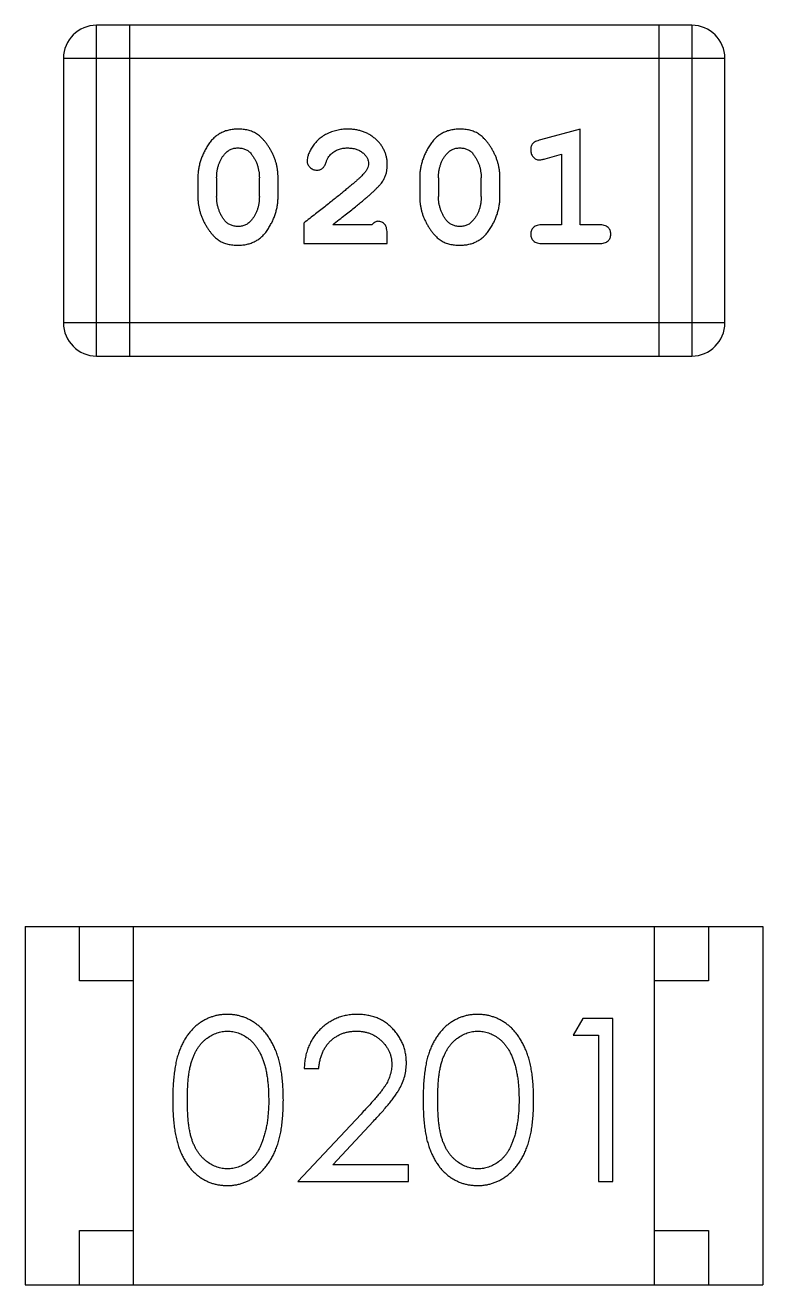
# Model space of a CAD drawing. Header units: millimetres. Extents: x 563 to 681, y 173 to 284.
# Drawn here: x 626.775 to 627.455, y 186.437 to 187.598 of the extents above; entities that cross this region are included whole.
import ezdxf

# ---------------------------------------------------------------- set-up
doc = ezdxf.new("R2010")
doc.units = ezdxf.units.MM
doc.header["$LTSCALE"] = 30.734
doc.layers.get('0').update_dxf_attribs({"linetype": 'CONTINUOUS'})

msp = doc.modelspace()

# ---------------------------------------------------------------- linework, layer by layer
at = {"linetype": 'Continuous'}
for p, q in [((626.8407, 187.2931), (626.8407, 187.5979)), ((627.3894, 187.5979), (626.8407, 187.5979)), ((626.8712, 187.5979), (626.8712, 187.2931)), ((627.3589, 187.5979), (627.3589, 187.2931)), ((627.3894, 187.5979), (627.3894, 187.2931)), ((626.8102, 187.5674), (626.8102, 187.3236)), ((626.8102, 187.5674), (627.4198, 187.5674)), ((627.4198, 187.3236), (627.4198, 187.5674)), ((627.2865, 187.5021), (627.2499, 187.4923)), ((627.2865, 187.414), (627.2865, 187.5021)), ((627.2542, 187.4748), (627.2692, 187.479)), ((627.2692, 187.479), (627.2692, 187.414)), ((626.9341, 187.4575), (626.9341, 187.4398)), ((626.9514, 187.4572), (626.9514, 187.44)), ((626.9908, 187.44), (626.9908, 187.4572)), ((627.0081, 187.4398), (627.0081, 187.4575)), ((627.1386, 187.4575), (627.1386, 187.4398)), ((627.1559, 187.4572), (627.1559, 187.44)), ((627.1953, 187.44), (627.1953, 187.4572)), ((627.2126, 187.4398), (627.2126, 187.4575)), ((627.0317, 187.4156), (627.0317, 187.3967)), ((627.0946, 187.414), (627.0584, 187.414)), ((627.1087, 187.3967), (627.1087, 187.4046)), ((627.2692, 187.414), (627.2519, 187.414)), ((627.3038, 187.414), (627.2865, 187.414)), ((627.0317, 187.3967), (627.1087, 187.3967)), ((627.2519, 187.3967), (627.3038, 187.3967)), ((627.4198, 187.3236), (626.8102, 187.3236)), ((626.8407, 187.2931), (627.3894, 187.2931)), ((626.7749, 186.7674), (626.7749, 186.4374)), ((626.7749, 186.7674), (627.4549, 186.7674)), ((626.8249, 186.7174), (626.8249, 186.7674)), ((626.8749, 186.4374), (626.8749, 186.7674)), ((627.3549, 186.4374), (627.3549, 186.7674)), ((627.4049, 186.7674), (627.4049, 186.7174)), ((627.4549, 186.7674), (627.4549, 186.4374)), ((626.8749, 186.7174), (626.8249, 186.7174)), ((627.4049, 186.7174), (627.3549, 186.7174)), ((627.289, 186.6826), (627.2802, 186.6673)), ((627.3167, 186.6826), (627.289, 186.6826)), ((627.3167, 186.5326), (627.3167, 186.6826)), ((627.2802, 186.6673), (627.3033, 186.6673)), ((627.3033, 186.6673), (627.3033, 186.5326)), ((627.0321, 186.6365), (627.0456, 186.6365)), ((627.0845, 186.5947), (627.0263, 186.5326)), ((627.0585, 186.548), (627.096, 186.5881)), ((627.1283, 186.548), (627.0585, 186.548)), ((627.1283, 186.5326), (627.1283, 186.548)), ((627.0263, 186.5326), (627.1283, 186.5326)), ((627.3033, 186.5326), (627.3167, 186.5326)), ((626.8249, 186.4374), (626.8249, 186.4874)), ((626.8249, 186.4874), (626.8749, 186.4874)), ((627.3549, 186.4874), (627.4049, 186.4874)), ((627.4049, 186.4874), (627.4049, 186.4374)), ((626.7749, 186.4374), (627.4549, 186.4374))]:
    msp.add_line(p, q, dxfattribs=at)
for centre, start, end in [((626.8407, 187.5674), 90, 180), ((627.3894, 187.5674), 0, 90), ((626.8407, 187.3236), 180, 270), ((627.3894, 187.3236), 270, 0)]:
    msp.add_arc(centre, 0.0305, start, end, dxfattribs=at)
for points, knots in [([(626.9709, 187.5021), (626.9695, 187.5021), (626.9667, 187.502), (626.9626, 187.5013), (626.9588, 187.5002), (626.9552, 187.4986), (626.9519, 187.4965), (626.9488, 187.494), (626.946, 187.4911), (626.9436, 187.4877), (626.9414, 187.4841), (626.9395, 187.4804), (626.9378, 187.4767), (626.9365, 187.4729), (626.9354, 187.4691), (626.9347, 187.4653), (626.9342, 187.4614), (626.9341, 187.4588), (626.9341, 187.4575)], [0, 0, 0, 0, 0.06692, 0.130834, 0.19258, 0.252759, 0.312631, 0.373411, 0.436359, 0.501894, 0.568244, 0.632472, 0.69556, 0.757163, 0.818592, 0.878885, 0.939235, 1, 1, 1, 1]), ([(627.0081, 187.4575), (627.008, 187.4586), (627.008, 187.4607), (627.0077, 187.4639), (627.0072, 187.4671), (627.0065, 187.4702), (627.0056, 187.4732), (627.0045, 187.4762), (627.0032, 187.4792), (627.0017, 187.4821), (627.0001, 187.4848), (626.9984, 187.4874), (626.9968, 187.4897), (626.9951, 187.4918), (626.9934, 187.4936), (626.9917, 187.4953), (626.99, 187.4967), (626.9876, 187.4983), (626.9844, 187.4999), (626.9803, 187.5012), (626.9757, 187.502), (626.9725, 187.5021), (626.9709, 187.5021)], [0, 0, 0, 0, 0.049855, 0.099516, 0.148482, 0.19758, 0.246804, 0.296268, 0.346517, 0.397047, 0.446826, 0.49336, 0.537801, 0.579207, 0.617974, 0.654833, 0.689171, 0.722088, 0.786392, 0.853518, 0.924186, 1, 1, 1, 1]), ([(627.0721, 187.5021), (627.0704, 187.5021), (627.067, 187.502), (627.0621, 187.5011), (627.0573, 187.4997), (627.0528, 187.4977), (627.0487, 187.4953), (627.045, 187.4924), (627.0419, 187.4891), (627.0394, 187.4856), (627.0374, 187.482), (627.0359, 187.4787), (627.035, 187.4757), (627.0349, 187.4737), (627.0348, 187.4728)], [0, 0, 0, 0, 0.098286, 0.193983, 0.289056, 0.384352, 0.477435, 0.566197, 0.652355, 0.737986, 0.818188, 0.887401, 0.94802, 1, 1, 1, 1]), ([(627.1087, 187.4694), (627.1087, 187.4705), (627.1086, 187.4727), (627.1082, 187.4759), (627.1073, 187.479), (627.1062, 187.482), (627.1047, 187.4848), (627.103, 187.4876), (627.1009, 187.4902), (627.0985, 187.4926), (627.0958, 187.4948), (627.093, 187.4968), (627.0899, 187.4984), (627.0867, 187.4998), (627.0833, 187.5008), (627.0797, 187.5016), (627.076, 187.502), (627.0734, 187.5021), (627.0721, 187.5021)], [0, 0, 0, 0, 0.060981, 0.120256, 0.178148, 0.236115, 0.293993, 0.352864, 0.413358, 0.476056, 0.539296, 0.602396, 0.665116, 0.728325, 0.792919, 0.859317, 0.928302, 1, 1, 1, 1]), ([(627.1754, 187.5021), (627.174, 187.5021), (627.1712, 187.502), (627.1671, 187.5013), (627.1633, 187.5002), (627.1597, 187.4986), (627.1564, 187.4965), (627.1533, 187.494), (627.1505, 187.4911), (627.1481, 187.4877), (627.1459, 187.4841), (627.144, 187.4804), (627.1423, 187.4767), (627.141, 187.4729), (627.1399, 187.4691), (627.1392, 187.4653), (627.1387, 187.4614), (627.1387, 187.4588), (627.1386, 187.4575)], [0, 0, 0, 0, 0.06692, 0.130834, 0.19258, 0.252759, 0.312631, 0.373411, 0.436359, 0.501894, 0.568244, 0.632472, 0.69556, 0.757163, 0.818592, 0.878885, 0.939235, 1, 1, 1, 1]), ([(627.2126, 187.4575), (627.2125, 187.4586), (627.2125, 187.4607), (627.2122, 187.4639), (627.2117, 187.4671), (627.211, 187.4702), (627.2101, 187.4732), (627.209, 187.4762), (627.2077, 187.4792), (627.2062, 187.4821), (627.2046, 187.4848), (627.203, 187.4874), (627.2013, 187.4897), (627.1996, 187.4918), (627.1979, 187.4936), (627.1962, 187.4953), (627.1945, 187.4967), (627.1921, 187.4983), (627.1889, 187.4999), (627.1848, 187.5012), (627.1802, 187.502), (627.1771, 187.5021), (627.1754, 187.5021)], [0, 0, 0, 0, 0.049855, 0.099516, 0.148482, 0.19758, 0.246804, 0.296268, 0.346517, 0.397047, 0.446826, 0.49336, 0.537801, 0.579207, 0.617974, 0.654833, 0.689171, 0.722088, 0.786392, 0.853518, 0.924186, 1, 1, 1, 1]), ([(627.2499, 187.4923), (627.2491, 187.492), (627.2475, 187.4915), (627.2454, 187.4907), (627.2438, 187.4898), (627.2426, 187.4887), (627.2418, 187.4876), (627.2413, 187.4862), (627.2409, 187.4847), (627.2409, 187.4836), (627.2409, 187.4831)], [0, 0, 0, 0, 0.187321, 0.344927, 0.475328, 0.579604, 0.674244, 0.773631, 0.882025, 1, 1, 1, 1]), ([(626.9514, 187.4572), (626.9515, 187.4583), (626.9515, 187.4604), (626.9518, 187.4634), (626.9524, 187.4664), (626.9532, 187.4692), (626.9542, 187.4719), (626.9555, 187.4744), (626.9569, 187.4768), (626.9581, 187.4783), (626.9587, 187.479)], [0, 0, 0, 0, 0.135446, 0.266257, 0.393419, 0.517936, 0.639137, 0.758785, 0.879345, 1, 1, 1, 1]), ([(626.9587, 187.479), (626.9591, 187.4795), (626.9599, 187.4804), (626.9612, 187.4816), (626.9626, 187.4826), (626.9641, 187.4834), (626.9657, 187.4841), (626.9674, 187.4845), (626.9692, 187.4848), (626.9704, 187.4848), (626.971, 187.4848)], [0, 0, 0, 0, 0.13042, 0.256046, 0.378133, 0.498725, 0.620452, 0.742761, 0.869406, 1, 1, 1, 1]), ([(626.971, 187.4848), (626.9717, 187.4848), (626.9729, 187.4848), (626.9747, 187.4845), (626.9764, 187.4841), (626.978, 187.4835), (626.9795, 187.4828), (626.9808, 187.4819), (626.9821, 187.4808), (626.9828, 187.48), (626.9832, 187.4795)], [0, 0, 0, 0, 0.138115, 0.270177, 0.397547, 0.520057, 0.63869, 0.757499, 0.878226, 1, 1, 1, 1]), ([(626.9832, 187.4795), (626.9838, 187.4787), (626.985, 187.4771), (626.9865, 187.4746), (626.9879, 187.472), (626.9889, 187.4692), (626.9897, 187.4664), (626.9903, 187.4634), (626.9907, 187.4604), (626.9907, 187.4583), (626.9908, 187.4572)], [0, 0, 0, 0, 0.125331, 0.248948, 0.371201, 0.494032, 0.616811, 0.742104, 0.868849, 1, 1, 1, 1]), ([(627.0521, 187.4709), (627.0524, 187.4718), (627.053, 187.4735), (627.0542, 187.4758), (627.0555, 187.4779), (627.0566, 187.4789), (627.0571, 187.4794)], [0, 0, 0, 0, 0.285518, 0.544185, 0.781367, 1, 1, 1, 1]), ([(627.0571, 187.4794), (627.0576, 187.4799), (627.0586, 187.4807), (627.0602, 187.4818), (627.0619, 187.4827), (627.0637, 187.4835), (627.0657, 187.4841), (627.0677, 187.4845), (627.0698, 187.4848), (627.0712, 187.4848), (627.0719, 187.4848)], [0, 0, 0, 0, 0.121873, 0.243139, 0.363336, 0.485133, 0.607572, 0.734701, 0.864814, 1, 1, 1, 1]), ([(627.0719, 187.4848), (627.0733, 187.4848), (627.076, 187.4847), (627.0799, 187.4838), (627.0832, 187.4825), (627.0861, 187.4805), (627.0884, 187.4783), (627.0902, 187.4758), (627.0912, 187.4731), (627.0914, 187.4712), (627.0914, 187.4703)], [0, 0, 0, 0, 0.156344, 0.299348, 0.4327, 0.561, 0.682299, 0.791883, 0.89611, 1, 1, 1, 1]), ([(627.1559, 187.4572), (627.156, 187.4583), (627.156, 187.4604), (627.1563, 187.4634), (627.1569, 187.4664), (627.1577, 187.4692), (627.1587, 187.4719), (627.16, 187.4744), (627.1614, 187.4768), (627.1626, 187.4783), (627.1632, 187.479)], [0, 0, 0, 0, 0.135446, 0.266257, 0.393419, 0.517936, 0.639137, 0.758785, 0.879345, 1, 1, 1, 1]), ([(627.1632, 187.479), (627.1636, 187.4795), (627.1644, 187.4804), (627.1657, 187.4816), (627.1671, 187.4826), (627.1687, 187.4834), (627.1703, 187.4841), (627.172, 187.4845), (627.1737, 187.4848), (627.1749, 187.4848), (627.1755, 187.4848)], [0, 0, 0, 0, 0.13042, 0.256046, 0.378133, 0.498725, 0.620452, 0.742761, 0.869406, 1, 1, 1, 1]), ([(627.1755, 187.4848), (627.1762, 187.4848), (627.1774, 187.4848), (627.1792, 187.4845), (627.1809, 187.4841), (627.1825, 187.4835), (627.184, 187.4828), (627.1853, 187.4819), (627.1866, 187.4808), (627.1873, 187.48), (627.1877, 187.4795)], [0, 0, 0, 0, 0.138115, 0.270177, 0.397547, 0.520057, 0.63869, 0.757499, 0.878226, 1, 1, 1, 1]), ([(627.1877, 187.4795), (627.1883, 187.4787), (627.1895, 187.4771), (627.191, 187.4746), (627.1924, 187.472), (627.1934, 187.4692), (627.1943, 187.4664), (627.1948, 187.4634), (627.1952, 187.4604), (627.1952, 187.4583), (627.1953, 187.4572)], [0, 0, 0, 0, 0.125331, 0.248948, 0.371201, 0.494032, 0.616811, 0.742104, 0.868849, 1, 1, 1, 1]), ([(627.2409, 187.4831), (627.2409, 187.4825), (627.241, 187.4812), (627.2414, 187.4795), (627.2421, 187.4779), (627.2432, 187.4765), (627.2444, 187.4753), (627.2457, 187.4744), (627.2472, 187.4739), (627.2483, 187.4738), (627.2488, 187.4738)], [0, 0, 0, 0, 0.138815, 0.27042, 0.39836, 0.52875, 0.654955, 0.771147, 0.884581, 1, 1, 1, 1]), ([(627.2488, 187.4738), (627.2491, 187.4738), (627.2499, 187.4739), (627.2511, 187.4741), (627.2526, 187.4744), (627.2536, 187.4747), (627.2542, 187.4748)], [0, 0, 0, 0, 0.183151, 0.413144, 0.682305, 1, 1, 1, 1]), ([(627.0348, 187.4728), (627.0348, 187.4723), (627.0349, 187.4712), (627.0354, 187.4696), (627.0363, 187.4682), (627.0374, 187.4669), (627.0387, 187.4658), (627.0403, 187.465), (627.0419, 187.4644), (627.043, 187.4644), (627.0436, 187.4644)], [0, 0, 0, 0, 0.120856, 0.239483, 0.360995, 0.490166, 0.620982, 0.746416, 0.870253, 1, 1, 1, 1]), ([(627.0436, 187.4644), (627.0441, 187.4644), (627.0451, 187.4644), (627.0464, 187.4647), (627.0477, 187.4652), (627.0488, 187.4659), (627.0499, 187.4668), (627.0507, 187.4679), (627.0515, 187.4693), (627.0519, 187.4704), (627.0521, 187.4709)], [0, 0, 0, 0, 0.127347, 0.246131, 0.359406, 0.470543, 0.586092, 0.711469, 0.847022, 1, 1, 1, 1]), ([(627.0914, 187.4703), (627.0914, 187.4695), (627.0912, 187.4679), (627.0903, 187.4654), (627.0887, 187.463), (627.0874, 187.4614), (627.0867, 187.4606)], [0, 0, 0, 0, 0.212836, 0.442809, 0.70317, 1, 1, 1, 1]), ([(627.092, 187.4411), (627.0929, 187.4418), (627.0945, 187.4433), (627.0969, 187.4456), (627.099, 187.4477), (627.1009, 187.4496), (627.1025, 187.4515), (627.1039, 187.4533), (627.105, 187.4549), (627.1061, 187.457), (627.1072, 187.4595), (627.1081, 187.4627), (627.1086, 187.466), (627.1087, 187.4682), (627.1087, 187.4694)], [0, 0, 0, 0, 0.103002, 0.197728, 0.285279, 0.365235, 0.437224, 0.502446, 0.560545, 0.611446, 0.707576, 0.80349, 0.900532, 1, 1, 1, 1]), ([(627.0867, 187.4606), (627.0862, 187.4601), (627.0853, 187.4592), (627.0837, 187.4576), (627.0818, 187.4559), (627.0796, 187.4539), (627.0771, 187.4518), (627.0744, 187.4495), (627.0714, 187.447), (627.0681, 187.4443), (627.0645, 187.4413), (627.0606, 187.4383), (627.0565, 187.4349), (627.0521, 187.4315), (627.0474, 187.4278), (627.0424, 187.4239), (627.0371, 187.4198), (627.0335, 187.417), (627.0317, 187.4156)], [0, 0, 0, 0, 0.026647, 0.057942, 0.094152, 0.134806, 0.180631, 0.231142, 0.286385, 0.346321, 0.411439, 0.481035, 0.555329, 0.634592, 0.718826, 0.807759, 0.901393, 1, 1, 1, 1]), ([(626.9341, 187.4398), (626.9341, 187.4387), (626.9342, 187.4366), (626.9345, 187.4334), (626.935, 187.4303), (626.9357, 187.4272), (626.9365, 187.4241), (626.9377, 187.4211), (626.9389, 187.4182), (626.9404, 187.4153), (626.942, 187.4126), (626.9436, 187.41), (626.9453, 187.4077), (626.9469, 187.4056), (626.9486, 187.4037), (626.9503, 187.4021), (626.952, 187.4006), (626.9544, 187.399), (626.9576, 187.3974), (626.9618, 187.3961), (626.9663, 187.3953), (626.9695, 187.3952), (626.9712, 187.3952)], [0, 0, 0, 0, 0.049886, 0.09882, 0.148132, 0.19689, 0.246038, 0.295176, 0.345305, 0.395692, 0.445312, 0.491875, 0.535813, 0.577009, 0.616081, 0.652689, 0.687585, 0.720206, 0.785062, 0.85223, 0.923759, 1, 1, 1, 1]), ([(626.9591, 187.4177), (626.9585, 187.4185), (626.9572, 187.4201), (626.9557, 187.4227), (626.9544, 187.4253), (626.9533, 187.428), (626.9525, 187.4309), (626.9518, 187.4339), (626.9515, 187.4369), (626.9514, 187.439), (626.9514, 187.44)], [0, 0, 0, 0, 0.124927, 0.248361, 0.370889, 0.492583, 0.61616, 0.741472, 0.869044, 1, 1, 1, 1]), ([(626.9712, 187.3952), (626.9726, 187.3952), (626.9754, 187.3953), (626.9795, 187.396), (626.9834, 187.3971), (626.9869, 187.3987), (626.9903, 187.4007), (626.9933, 187.4032), (626.9961, 187.4062), (626.9986, 187.4096), (627.0007, 187.4132), (627.0027, 187.4168), (627.0044, 187.4206), (627.0057, 187.4243), (627.0067, 187.4281), (627.0075, 187.432), (627.008, 187.4359), (627.008, 187.4385), (627.0081, 187.4398)], [0, 0, 0, 0, 0.067217, 0.131051, 0.19272, 0.252824, 0.312745, 0.373449, 0.436041, 0.501494, 0.567761, 0.632087, 0.695096, 0.757109, 0.817993, 0.878657, 0.939311, 1, 1, 1, 1]), ([(626.9908, 187.44), (626.9907, 187.439), (626.9907, 187.4369), (626.9904, 187.4338), (626.9898, 187.4309), (626.989, 187.4281), (626.988, 187.4254), (626.9867, 187.4229), (626.9852, 187.4205), (626.9841, 187.419), (626.9835, 187.4183)], [0, 0, 0, 0, 0.135449, 0.266263, 0.393429, 0.516942, 0.639128, 0.758779, 0.879341, 1, 1, 1, 1]), ([(627.0584, 187.414), (627.0604, 187.4156), (627.0642, 187.4186), (627.0697, 187.4229), (627.0747, 187.4268), (627.0791, 187.4304), (627.0831, 187.4336), (627.0865, 187.4364), (627.0894, 187.4389), (627.0912, 187.4404), (627.092, 187.4411)], [0, 0, 0, 0, 0.176662, 0.337826, 0.484741, 0.617764, 0.73494, 0.837793, 0.926412, 1, 1, 1, 1]), ([(627.1386, 187.4398), (627.1386, 187.4387), (627.1387, 187.4366), (627.139, 187.4334), (627.1395, 187.4303), (627.1402, 187.4272), (627.141, 187.4241), (627.1422, 187.4211), (627.1434, 187.4182), (627.1449, 187.4153), (627.1465, 187.4126), (627.1481, 187.41), (627.1498, 187.4077), (627.1514, 187.4056), (627.1531, 187.4037), (627.1548, 187.4021), (627.1565, 187.4006), (627.1589, 187.399), (627.1621, 187.3974), (627.1663, 187.3961), (627.1708, 187.3953), (627.174, 187.3952), (627.1757, 187.3952)], [0, 0, 0, 0, 0.049886, 0.09882, 0.148132, 0.19689, 0.246038, 0.295176, 0.345305, 0.395692, 0.445312, 0.491875, 0.535813, 0.577009, 0.616081, 0.652689, 0.687585, 0.720206, 0.785062, 0.85223, 0.923759, 1, 1, 1, 1]), ([(627.1636, 187.4177), (627.163, 187.4185), (627.1617, 187.4201), (627.1602, 187.4227), (627.1589, 187.4253), (627.1578, 187.428), (627.157, 187.4309), (627.1563, 187.4339), (627.156, 187.4369), (627.156, 187.439), (627.1559, 187.44)], [0, 0, 0, 0, 0.124927, 0.248361, 0.370889, 0.492583, 0.61616, 0.741472, 0.869044, 1, 1, 1, 1]), ([(627.1757, 187.3952), (627.1771, 187.3952), (627.1799, 187.3953), (627.184, 187.396), (627.1879, 187.3971), (627.1914, 187.3987), (627.1948, 187.4007), (627.1978, 187.4032), (627.2006, 187.4062), (627.2031, 187.4096), (627.2053, 187.4132), (627.2072, 187.4168), (627.2089, 187.4206), (627.2102, 187.4243), (627.2113, 187.4281), (627.212, 187.432), (627.2125, 187.4359), (627.2125, 187.4385), (627.2126, 187.4398)], [0, 0, 0, 0, 0.067217, 0.131051, 0.19272, 0.252824, 0.312745, 0.373449, 0.436041, 0.501494, 0.567761, 0.632087, 0.695096, 0.757109, 0.817993, 0.878657, 0.939311, 1, 1, 1, 1]), ([(627.1953, 187.44), (627.1952, 187.439), (627.1952, 187.4369), (627.1949, 187.4338), (627.1943, 187.4309), (627.1935, 187.4281), (627.1925, 187.4254), (627.1912, 187.4229), (627.1898, 187.4205), (627.1886, 187.419), (627.188, 187.4183)], [0, 0, 0, 0, 0.135449, 0.266263, 0.393429, 0.516942, 0.639128, 0.758779, 0.879341, 1, 1, 1, 1]), ([(626.9712, 187.4125), (626.9706, 187.4125), (626.9693, 187.4125), (626.9675, 187.4127), (626.9658, 187.4132), (626.9642, 187.4138), (626.9628, 187.4145), (626.9614, 187.4154), (626.9602, 187.4165), (626.9594, 187.4173), (626.9591, 187.4177)], [0, 0, 0, 0, 0.139844, 0.271849, 0.399162, 0.521619, 0.6402, 0.758957, 0.87828, 1, 1, 1, 1]), ([(626.9835, 187.4183), (626.9831, 187.4178), (626.9823, 187.4169), (626.981, 187.4157), (626.9796, 187.4147), (626.978, 187.4139), (626.9765, 187.4132), (626.9748, 187.4128), (626.973, 187.4125), (626.9718, 187.4125), (626.9712, 187.4125)], [0, 0, 0, 0, 0.129853, 0.25607, 0.380154, 0.49978, 0.62208, 0.743277, 0.868791, 1, 1, 1, 1]), ([(627.1001, 187.4172), (627.0996, 187.4171), (627.0987, 187.4171), (627.0973, 187.4164), (627.0959, 187.4154), (627.095, 187.4145), (627.0946, 187.414)], [0, 0, 0, 0, 0.20611, 0.432681, 0.695597, 1, 1, 1, 1]), ([(627.1087, 187.4046), (627.1087, 187.4057), (627.1087, 187.4076), (627.1082, 187.4103), (627.1076, 187.4126), (627.1065, 187.4143), (627.1052, 187.4156), (627.1037, 187.4165), (627.1019, 187.4171), (627.1007, 187.4172), (627.1001, 187.4172)], [0, 0, 0, 0, 0.1844, 0.34094, 0.473574, 0.586824, 0.690029, 0.789175, 0.890445, 1, 1, 1, 1]), ([(627.1757, 187.4125), (627.1751, 187.4125), (627.1738, 187.4125), (627.172, 187.4127), (627.1703, 187.4132), (627.1687, 187.4138), (627.1673, 187.4145), (627.1659, 187.4154), (627.1647, 187.4165), (627.1639, 187.4173), (627.1636, 187.4177)], [0, 0, 0, 0, 0.139844, 0.271849, 0.399162, 0.521619, 0.6402, 0.758957, 0.87828, 1, 1, 1, 1]), ([(627.188, 187.4183), (627.1876, 187.4178), (627.1868, 187.4169), (627.1855, 187.4157), (627.1841, 187.4147), (627.1826, 187.4139), (627.181, 187.4132), (627.1793, 187.4128), (627.1775, 187.4125), (627.1763, 187.4125), (627.1757, 187.4125)], [0, 0, 0, 0, 0.129853, 0.25607, 0.380154, 0.49978, 0.62208, 0.743277, 0.868791, 1, 1, 1, 1]), ([(627.2519, 187.414), (627.251, 187.414), (627.2493, 187.414), (627.247, 187.4135), (627.245, 187.4128), (627.2435, 187.4117), (627.2423, 187.4103), (627.2415, 187.4089), (627.241, 187.4072), (627.2409, 187.406), (627.2409, 187.4054)], [0, 0, 0, 0, 0.169102, 0.317658, 0.446239, 0.563118, 0.671828, 0.776546, 0.884858, 1, 1, 1, 1]), ([(627.2409, 187.4054), (627.2409, 187.4048), (627.241, 187.4036), (627.2415, 187.4019), (627.2423, 187.4004), (627.2435, 187.3991), (627.245, 187.398), (627.247, 187.3973), (627.2493, 187.3968), (627.251, 187.3968), (627.2519, 187.3967)], [0, 0, 0, 0, 0.115051, 0.223278, 0.329269, 0.437893, 0.554681, 0.682591, 0.83103, 1, 1, 1, 1]), ([(627.3148, 187.4054), (627.3148, 187.406), (627.3147, 187.4072), (627.3142, 187.4089), (627.3134, 187.4104), (627.3122, 187.4117), (627.3107, 187.4128), (627.3087, 187.4135), (627.3064, 187.414), (627.3047, 187.414), (627.3038, 187.414)], [0, 0, 0, 0, 0.11517, 0.223509, 0.328254, 0.438012, 0.553651, 0.682263, 0.830856, 1, 1, 1, 1]), ([(627.3038, 187.3967), (627.3047, 187.3968), (627.3064, 187.3968), (627.3087, 187.3973), (627.3107, 187.398), (627.3122, 187.3991), (627.3134, 187.4004), (627.3142, 187.4019), (627.3147, 187.4036), (627.3148, 187.4048), (627.3148, 187.4054)], [0, 0, 0, 0, 0.169012, 0.317488, 0.445429, 0.560977, 0.67065, 0.776666, 0.88492, 1, 1, 1, 1]), ([(626.9611, 186.6865), (626.9599, 186.6865), (626.9576, 186.6864), (626.9541, 186.686), (626.9508, 186.6854), (626.9475, 186.6844), (626.9443, 186.6833), (626.9411, 186.6818), (626.9381, 186.6801), (626.9351, 186.6781), (626.9323, 186.6759), (626.9297, 186.6735), (626.9272, 186.6707), (626.9249, 186.6678), (626.9227, 186.6646), (626.9207, 186.6611), (626.9189, 186.6574), (626.9172, 186.6535), (626.9157, 186.6492), (626.9145, 186.6445), (626.9133, 186.6394), (626.9125, 186.6338), (626.9118, 186.6278), (626.9113, 186.6215), (626.911, 186.6147), (626.911, 186.61), (626.9109, 186.6076)], [0, 0, 0, 0, 0.033742, 0.066533, 0.099153, 0.13154, 0.164087, 0.196563, 0.229707, 0.263315, 0.297504, 0.331686, 0.366482, 0.4021, 0.438958, 0.476748, 0.515985, 0.556589, 0.599519, 0.645765, 0.695487, 0.748721, 0.805687, 0.866754, 0.931405, 1, 1, 1, 1]), ([(627.0129, 186.6076), (627.0128, 186.6099), (627.0128, 186.6144), (627.0125, 186.6209), (627.012, 186.6271), (627.0112, 186.633), (627.0103, 186.6385), (627.0091, 186.6436), (627.0077, 186.6483), (627.0061, 186.6528), (627.0043, 186.6568), (627.0024, 186.6607), (627.0002, 186.6642), (626.998, 186.6675), (626.9956, 186.6706), (626.993, 186.6734), (626.9903, 186.6759), (626.9874, 186.6781), (626.9845, 186.6801), (626.9814, 186.6818), (626.9782, 186.6833), (626.9749, 186.6844), (626.9716, 186.6854), (626.9682, 186.686), (626.9647, 186.6864), (626.9623, 186.6865), (626.9611, 186.6865)], [0, 0, 0, 0, 0.065278, 0.127205, 0.186168, 0.241675, 0.294115, 0.343609, 0.390387, 0.434463, 0.476646, 0.517002, 0.555936, 0.593716, 0.630057, 0.665601, 0.700745, 0.734917, 0.768681, 0.802087, 0.834849, 0.867433, 0.900138, 0.932806, 0.966212, 1, 1, 1, 1]), ([(627.081, 186.6865), (627.0793, 186.6864), (627.0761, 186.6864), (627.0712, 186.6857), (627.0666, 186.6846), (627.0622, 186.6831), (627.058, 186.681), (627.0539, 186.6786), (627.0501, 186.6758), (627.0466, 186.6725), (627.0433, 186.6689), (627.0404, 186.665), (627.038, 186.6608), (627.036, 186.6564), (627.0343, 186.6518), (627.0332, 186.6469), (627.0324, 186.6418), (627.0322, 186.6383), (627.0321, 186.6365)], [0, 0, 0, 0, 0.06445, 0.126725, 0.187421, 0.247417, 0.306749, 0.366595, 0.427749, 0.490235, 0.553031, 0.614805, 0.676505, 0.738096, 0.801021, 0.864897, 0.931209, 1, 1, 1, 1]), ([(627.1263, 186.6419), (627.1263, 186.6434), (627.1262, 186.6463), (627.1256, 186.6506), (627.1246, 186.6548), (627.1233, 186.6588), (627.1215, 186.6626), (627.1193, 186.6663), (627.1168, 186.6699), (627.1138, 186.6732), (627.1106, 186.6764), (627.1071, 186.6791), (627.1033, 186.6814), (627.0994, 186.6833), (627.0951, 186.6847), (627.0906, 186.6857), (627.0859, 186.6864), (627.0827, 186.6864), (627.081, 186.6865)], [0, 0, 0, 0, 0.06271, 0.123347, 0.183401, 0.242828, 0.302097, 0.36242, 0.423725, 0.487032, 0.550491, 0.612709, 0.674265, 0.73617, 0.799211, 0.863483, 0.930525, 1, 1, 1, 1]), ([(627.1919, 186.6865), (627.1907, 186.6865), (627.1884, 186.6864), (627.1849, 186.686), (627.1815, 186.6854), (627.1782, 186.6844), (627.175, 186.6833), (627.1719, 186.6818), (627.1689, 186.6801), (627.1659, 186.6781), (627.1631, 186.6759), (627.1604, 186.6735), (627.158, 186.6707), (627.1557, 186.6678), (627.1535, 186.6646), (627.1515, 186.6611), (627.1497, 186.6574), (627.148, 186.6535), (627.1465, 186.6492), (627.1452, 186.6445), (627.1441, 186.6394), (627.1433, 186.6338), (627.1426, 186.6278), (627.1421, 186.6215), (627.1418, 186.6147), (627.1417, 186.61), (627.1417, 186.6076)], [0, 0, 0, 0, 0.033742, 0.066533, 0.099153, 0.13154, 0.164087, 0.196563, 0.229707, 0.263315, 0.297504, 0.331686, 0.366482, 0.4021, 0.438958, 0.476748, 0.515985, 0.556589, 0.599519, 0.645765, 0.695487, 0.748721, 0.805687, 0.866754, 0.931405, 1, 1, 1, 1]), ([(627.2436, 186.6076), (627.2436, 186.6099), (627.2436, 186.6144), (627.2433, 186.6209), (627.2427, 186.6271), (627.242, 186.633), (627.241, 186.6385), (627.2399, 186.6436), (627.2385, 186.6483), (627.2369, 186.6528), (627.235, 186.6568), (627.2331, 186.6607), (627.231, 186.6642), (627.2288, 186.6675), (627.2264, 186.6706), (627.2238, 186.6734), (627.2211, 186.6759), (627.2182, 186.6781), (627.2152, 186.6801), (627.2121, 186.6818), (627.209, 186.6833), (627.2057, 186.6844), (627.2024, 186.6854), (627.1989, 186.686), (627.1954, 186.6864), (627.1931, 186.6865), (627.1919, 186.6865)], [0, 0, 0, 0, 0.065278, 0.127205, 0.186168, 0.241675, 0.294115, 0.343609, 0.390387, 0.434463, 0.476646, 0.517002, 0.555936, 0.593716, 0.630057, 0.665601, 0.700745, 0.734917, 0.768681, 0.802087, 0.834849, 0.867433, 0.900138, 0.932806, 0.966212, 1, 1, 1, 1]), ([(626.9244, 186.6076), (626.9244, 186.6097), (626.9244, 186.6136), (626.9247, 186.6192), (626.925, 186.6245), (626.9255, 186.6294), (626.9261, 186.6339), (626.927, 186.6381), (626.9279, 186.6418), (626.929, 186.6452), (626.9302, 186.6484), (626.9316, 186.6513), (626.9331, 186.654), (626.9347, 186.6565), (626.9364, 186.6588), (626.9383, 186.6609), (626.9404, 186.6629), (626.9432, 186.6651), (626.947, 186.6675), (626.9517, 186.6696), (626.9566, 186.6708), (626.9599, 186.671), (626.9615, 186.6711)], [0, 0, 0, 0, 0.073302, 0.142286, 0.206253, 0.266017, 0.321612, 0.372532, 0.419497, 0.462398, 0.502825, 0.541489, 0.579034, 0.615143, 0.650298, 0.684912, 0.718701, 0.752189, 0.817245, 0.879117, 0.939613, 1, 1, 1, 1]), ([(626.9615, 186.6711), (626.9632, 186.671), (626.9665, 186.6708), (626.9713, 186.6696), (626.976, 186.6675), (626.9797, 186.6651), (626.9826, 186.6628), (626.9846, 186.6608), (626.9866, 186.6586), (626.9884, 186.6561), (626.9901, 186.6534), (626.9916, 186.6505), (626.9931, 186.6473), (626.9944, 186.6439), (626.9956, 186.6402), (626.9967, 186.6363), (626.9975, 186.6321), (626.9982, 186.6277), (626.9987, 186.623), (626.9992, 186.6181), (626.9993, 186.613), (626.9994, 186.6094), (626.9994, 186.6076)], [0, 0, 0, 0, 0.059689, 0.119507, 0.181075, 0.246162, 0.279894, 0.314468, 0.350403, 0.387474, 0.426147, 0.466624, 0.508745, 0.553328, 0.600058, 0.649177, 0.700552, 0.754894, 0.811825, 0.871514, 0.934319, 1, 1, 1, 1]), ([(627.0456, 186.6365), (627.0457, 186.6378), (627.0459, 186.6404), (627.0467, 186.6442), (627.0476, 186.6478), (627.0489, 186.6511), (627.0504, 186.6542), (627.0521, 186.657), (627.0541, 186.6597), (627.0564, 186.662), (627.0588, 186.6642), (627.0614, 186.666), (627.0642, 186.6676), (627.0672, 186.6689), (627.0702, 186.6699), (627.0735, 186.6706), (627.0769, 186.671), (627.0792, 186.6711), (627.0803, 186.6711)], [0, 0, 0, 0, 0.073648, 0.143686, 0.210962, 0.275557, 0.338064, 0.399311, 0.4594, 0.51934, 0.579024, 0.637809, 0.695959, 0.754122, 0.813113, 0.873453, 0.935561, 1, 1, 1, 1]), ([(627.0803, 186.6711), (627.0815, 186.6711), (627.0837, 186.671), (627.0869, 186.6706), (627.09, 186.6699), (627.093, 186.6689), (627.0958, 186.6676), (627.0985, 186.6661), (627.101, 186.6642), (627.1035, 186.6622), (627.1057, 186.6599), (627.1076, 186.6574), (627.1092, 186.6549), (627.1106, 186.6523), (627.1116, 186.6495), (627.1123, 186.6467), (627.1128, 186.6437), (627.1128, 186.6417), (627.1129, 186.6407)], [0, 0, 0, 0, 0.068027, 0.133505, 0.19695, 0.26027, 0.322741, 0.384982, 0.448465, 0.513424, 0.578224, 0.640011, 0.700094, 0.760067, 0.819012, 0.877878, 0.938035, 1, 1, 1, 1]), ([(627.1552, 186.6076), (627.1552, 186.6097), (627.1552, 186.6136), (627.1555, 186.6192), (627.1558, 186.6245), (627.1563, 186.6294), (627.1569, 186.6339), (627.1577, 186.6381), (627.1586, 186.6418), (627.1597, 186.6452), (627.161, 186.6484), (627.1623, 186.6513), (627.1638, 186.654), (627.1655, 186.6565), (627.1672, 186.6588), (627.1691, 186.6609), (627.1711, 186.6629), (627.174, 186.6651), (627.1777, 186.6675), (627.1824, 186.6696), (627.1873, 186.6708), (627.1907, 186.671), (627.1923, 186.6711)], [0, 0, 0, 0, 0.073302, 0.142286, 0.206253, 0.266017, 0.321612, 0.372532, 0.419497, 0.462398, 0.502825, 0.541489, 0.579034, 0.615143, 0.650298, 0.684912, 0.718701, 0.752189, 0.817245, 0.879117, 0.939613, 1, 1, 1, 1]), ([(627.1923, 186.6711), (627.194, 186.671), (627.1972, 186.6708), (627.2021, 186.6696), (627.2068, 186.6675), (627.2105, 186.6651), (627.2134, 186.6628), (627.2154, 186.6608), (627.2174, 186.6586), (627.2192, 186.6561), (627.2209, 186.6534), (627.2224, 186.6505), (627.2239, 186.6473), (627.2252, 186.6439), (627.2263, 186.6402), (627.2274, 186.6363), (627.2282, 186.6321), (627.229, 186.6277), (627.2295, 186.623), (627.2299, 186.6181), (627.2301, 186.613), (627.2302, 186.6094), (627.2302, 186.6076)], [0, 0, 0, 0, 0.059689, 0.119507, 0.181075, 0.246162, 0.279894, 0.314468, 0.350403, 0.387474, 0.426147, 0.466624, 0.508745, 0.553328, 0.600058, 0.649177, 0.700552, 0.754894, 0.811825, 0.871514, 0.934319, 1, 1, 1, 1]), ([(627.1129, 186.6407), (627.1128, 186.6391), (627.1127, 186.6358), (627.1116, 186.631), (627.1099, 186.6264), (627.108, 186.6226), (627.1059, 186.6195), (627.104, 186.6168), (627.1017, 186.6139), (627.099, 186.6106), (627.0959, 186.607), (627.0925, 186.6032), (627.0886, 186.599), (627.0859, 186.5962), (627.0845, 186.5947)], [0, 0, 0, 0, 0.088014, 0.174976, 0.2638, 0.355443, 0.406413, 0.465519, 0.533076, 0.609353, 0.693899, 0.787171, 0.889197, 1, 1, 1, 1]), ([(627.096, 186.5881), (627.0974, 186.5896), (627.1002, 186.5926), (627.1041, 186.5969), (627.1077, 186.6011), (627.1109, 186.605), (627.1137, 186.6086), (627.1162, 186.612), (627.1183, 186.6151), (627.1206, 186.6189), (627.123, 186.6237), (627.1249, 186.6296), (627.1261, 186.6357), (627.1263, 186.6398), (627.1263, 186.6419)], [0, 0, 0, 0, 0.09953, 0.192079, 0.277712, 0.357454, 0.429648, 0.495771, 0.555538, 0.608657, 0.707578, 0.804328, 0.901298, 1, 1, 1, 1]), ([(626.9109, 186.6076), (626.911, 186.6052), (626.911, 186.6006), (626.9113, 186.5938), (626.9118, 186.5874), (626.9125, 186.5815), (626.9134, 186.576), (626.9145, 186.5708), (626.9158, 186.5661), (626.9173, 186.5618), (626.919, 186.5578), (626.9209, 186.554), (626.9229, 186.5506), (626.9251, 186.5474), (626.9274, 186.5444), (626.9298, 186.5417), (626.9325, 186.5392), (626.9353, 186.537), (626.9382, 186.5351), (626.9412, 186.5334), (626.9443, 186.532), (626.9475, 186.5308), (626.9508, 186.5299), (626.9541, 186.5293), (626.9576, 186.5289), (626.9599, 186.5288), (626.9611, 186.5288)], [0, 0, 0, 0, 0.068113, 0.132564, 0.193427, 0.250218, 0.303569, 0.353576, 0.400235, 0.443586, 0.484619, 0.524292, 0.56238, 0.599049, 0.63494, 0.669782, 0.704009, 0.737842, 0.771098, 0.803896, 0.836415, 0.868639, 0.900715, 0.933378, 0.966213, 1, 1, 1, 1]), ([(626.9615, 186.5442), (626.9599, 186.5443), (626.9566, 186.5444), (626.9517, 186.5457), (626.947, 186.5478), (626.9432, 186.5502), (626.9404, 186.5525), (626.9383, 186.5544), (626.9364, 186.5566), (626.9346, 186.5589), (626.933, 186.5614), (626.9315, 186.5641), (626.9302, 186.567), (626.9289, 186.5701), (626.9279, 186.5735), (626.9269, 186.5773), (626.9262, 186.5814), (626.9255, 186.5859), (626.925, 186.5908), (626.9247, 186.5961), (626.9244, 186.6017), (626.9244, 186.6056), (626.9244, 186.6076)], [0, 0, 0, 0, 0.060034, 0.120278, 0.182348, 0.247919, 0.281641, 0.315701, 0.350322, 0.385703, 0.421819, 0.459196, 0.497866, 0.538301, 0.58121, 0.628183, 0.679403, 0.734699, 0.794074, 0.858416, 0.927049, 1, 1, 1, 1]), ([(626.9611, 186.5288), (626.9623, 186.5288), (626.9647, 186.5288), (626.9682, 186.5293), (626.9716, 186.5299), (626.975, 186.5309), (626.9782, 186.5321), (626.9814, 186.5335), (626.9845, 186.5353), (626.9875, 186.5373), (626.9904, 186.5395), (626.9931, 186.5421), (626.9957, 186.5448), (626.9981, 186.5479), (627.0004, 186.5512), (627.0025, 186.5547), (627.0044, 186.5585), (627.0062, 186.5626), (627.0078, 186.567), (627.0091, 186.5718), (627.0103, 186.5768), (627.0113, 186.5823), (627.012, 186.5881), (627.0125, 186.5943), (627.0128, 186.6008), (627.0128, 186.6053), (627.0129, 186.6076)], [0, 0, 0, 0, 0.033824, 0.067298, 0.10028, 0.133019, 0.165736, 0.198792, 0.232372, 0.266409, 0.301016, 0.336196, 0.371972, 0.408574, 0.446394, 0.485225, 0.525372, 0.567224, 0.611081, 0.65775, 0.70702, 0.759235, 0.814484, 0.873227, 0.934937, 1, 1, 1, 1]), ([(626.9994, 186.6076), (626.9994, 186.6058), (626.9994, 186.6023), (626.9991, 186.5971), (626.9986, 186.592), (626.9981, 186.5872), (626.9972, 186.5826), (626.9963, 186.5782), (626.9951, 186.574), (626.9942, 186.5713), (626.9937, 186.5699)], [0, 0, 0, 0, 0.141157, 0.277773, 0.409244, 0.535676, 0.657497, 0.775458, 0.889412, 1, 1, 1, 1]), ([(627.1417, 186.6076), (627.1417, 186.6052), (627.1418, 186.6006), (627.1421, 186.5938), (627.1426, 186.5874), (627.1433, 186.5815), (627.1442, 186.576), (627.1452, 186.5708), (627.1466, 186.5661), (627.1481, 186.5618), (627.1498, 186.5578), (627.1516, 186.554), (627.1536, 186.5506), (627.1558, 186.5474), (627.1581, 186.5444), (627.1606, 186.5417), (627.1633, 186.5392), (627.166, 186.537), (627.169, 186.5351), (627.172, 186.5334), (627.1751, 186.532), (627.1783, 186.5308), (627.1815, 186.5299), (627.1849, 186.5293), (627.1884, 186.5289), (627.1907, 186.5288), (627.1919, 186.5288)], [0, 0, 0, 0, 0.068113, 0.132564, 0.193427, 0.250218, 0.303569, 0.353576, 0.400235, 0.443586, 0.484619, 0.524292, 0.56238, 0.599049, 0.63494, 0.669782, 0.704009, 0.737842, 0.771098, 0.803896, 0.836415, 0.868639, 0.900715, 0.933378, 0.966213, 1, 1, 1, 1]), ([(627.1923, 186.5442), (627.1907, 186.5443), (627.1874, 186.5444), (627.1825, 186.5457), (627.1777, 186.5478), (627.174, 186.5502), (627.1711, 186.5525), (627.1691, 186.5544), (627.1672, 186.5566), (627.1654, 186.5589), (627.1638, 186.5614), (627.1623, 186.5641), (627.161, 186.567), (627.1597, 186.5701), (627.1586, 186.5735), (627.1577, 186.5773), (627.1569, 186.5814), (627.1563, 186.5859), (627.1558, 186.5908), (627.1555, 186.5961), (627.1552, 186.6017), (627.1552, 186.6056), (627.1552, 186.6076)], [0, 0, 0, 0, 0.060034, 0.120278, 0.182348, 0.247919, 0.281641, 0.315701, 0.350322, 0.385703, 0.421819, 0.459196, 0.497866, 0.538301, 0.58121, 0.628183, 0.679403, 0.734699, 0.794074, 0.858416, 0.927049, 1, 1, 1, 1]), ([(627.1919, 186.5288), (627.1931, 186.5288), (627.1954, 186.5288), (627.1989, 186.5293), (627.2024, 186.5299), (627.2057, 186.5309), (627.209, 186.5321), (627.2122, 186.5335), (627.2153, 186.5353), (627.2183, 186.5373), (627.2212, 186.5395), (627.2239, 186.5421), (627.2265, 186.5448), (627.2289, 186.5479), (627.2312, 186.5512), (627.2332, 186.5547), (627.2352, 186.5585), (627.2369, 186.5626), (627.2386, 186.567), (627.2399, 186.5718), (627.2411, 186.5768), (627.242, 186.5823), (627.2427, 186.5881), (627.2433, 186.5943), (627.2436, 186.6008), (627.2436, 186.6053), (627.2436, 186.6076)], [0, 0, 0, 0, 0.033824, 0.067298, 0.10028, 0.133019, 0.165736, 0.198792, 0.232372, 0.266409, 0.301016, 0.336196, 0.371972, 0.408574, 0.446394, 0.485225, 0.525372, 0.567224, 0.611081, 0.65775, 0.70702, 0.759235, 0.814484, 0.873227, 0.934937, 1, 1, 1, 1]), ([(627.2302, 186.6076), (627.2302, 186.6058), (627.2301, 186.6023), (627.2299, 186.5971), (627.2294, 186.592), (627.2288, 186.5872), (627.228, 186.5826), (627.2271, 186.5782), (627.2259, 186.574), (627.225, 186.5713), (627.2245, 186.5699)], [0, 0, 0, 0, 0.141157, 0.277773, 0.409244, 0.535676, 0.657497, 0.775458, 0.889412, 1, 1, 1, 1]), ([(626.9937, 186.5699), (626.9933, 186.5689), (626.9926, 186.5668), (626.9913, 186.5639), (626.9898, 186.5612), (626.9882, 186.5587), (626.9864, 186.5563), (626.9846, 186.5542), (626.9826, 186.5523), (626.9798, 186.5501), (626.9761, 186.5477), (626.9714, 186.5457), (626.9665, 186.5444), (626.9632, 186.5442), (626.9615, 186.5442)], [0, 0, 0, 0, 0.075949, 0.148549, 0.218996, 0.286119, 0.351826, 0.416074, 0.478265, 0.540325, 0.660405, 0.774606, 0.887187, 1, 1, 1, 1]), ([(627.2245, 186.5699), (627.2241, 186.5689), (627.2234, 186.5668), (627.222, 186.5639), (627.2206, 186.5612), (627.219, 186.5587), (627.2172, 186.5563), (627.2154, 186.5542), (627.2133, 186.5523), (627.2105, 186.5501), (627.2069, 186.5477), (627.2021, 186.5457), (627.1973, 186.5444), (627.194, 186.5442), (627.1923, 186.5442)], [0, 0, 0, 0, 0.075949, 0.148549, 0.218996, 0.286119, 0.351826, 0.416074, 0.478265, 0.540325, 0.660405, 0.774606, 0.887187, 1, 1, 1, 1])]:
    msp.add_open_spline(points, degree=3, knots=knots, dxfattribs=at)

doc.saveas('drawing.dxf')
